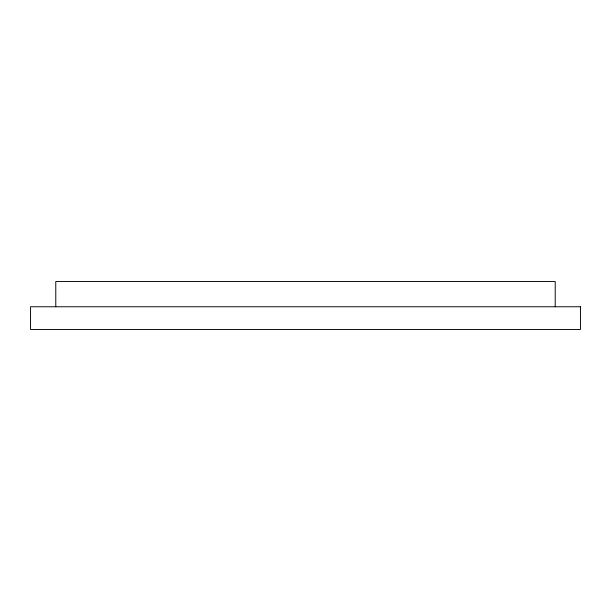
<?xml version="1.0" encoding="UTF-8"?>
<svg xmlns="http://www.w3.org/2000/svg" width="611" height="611" viewBox="0 0 611 611"><rect width="100%" height="100%" fill="white"/><g stroke="black" fill="none" stroke-linecap="round" stroke-linejoin="round"><path stroke-width="0.92" d="M555.223 306.76L555.223 281.534L55.777 281.534L55.777 306.76M580.45 306.76L30.55 306.76L30.55 329.466L580.45 329.466L580.45 306.76"/></g></svg>
